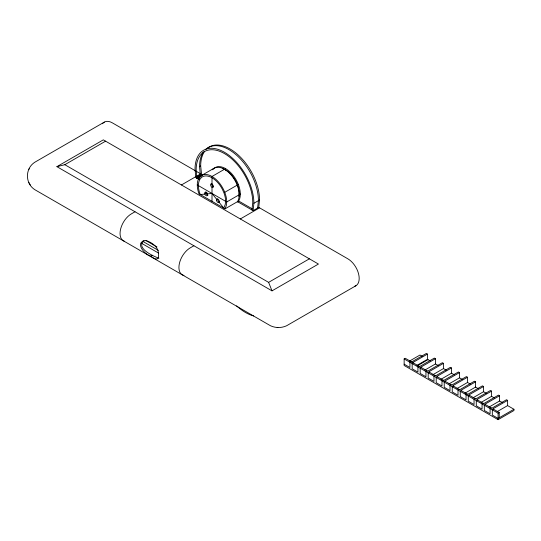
<?xml version="1.0" encoding="UTF-8"?>
<svg xmlns="http://www.w3.org/2000/svg" width="541" height="541" viewBox="0 0 541 541"><rect width="100%" height="100%" fill="white"/><g stroke="black" fill="none" stroke-linecap="round" stroke-linejoin="round"><path stroke-width="0.81" d="M199.156 179.511L195.835 177.59L195.024 169.279A41.63 24.034 60 0 1 224.461 152.278A41.63 24.034 60 0 1 253.898 203.267L253.087 210.645L237.513 201.651L225.056 208.84L198.96 193.773L198.412 192.116A20.815 12.017 60 0 1 197.357 186.672L197.289 184.961A20.815 12.017 60 0 1 199.027 177.955L199.771 176.954A20.815 12.017 60 0 1 224.245 191.088L224.988 192.948A20.815 12.017 60 0 1 226.726 201.962L226.442 205.113L225.056 208.84M206.77 148.829A41.63 24.034 60 0 1 239.582 156.281A41.63 24.034 60 0 1 259.558 200.001L258.747 207.372L253.087 210.645M222.939 168.704A19.212 11.09 60 0 1 236.89 183.426L237.573 185.137A19.212 11.09 60 0 1 239.176 193.462L239.108 196.397A20.815 12.017 60 0 1 238.06 200.623L237.513 201.651M213.357 169.11A20.815 12.017 60 0 1 237.83 183.243L238.574 185.103A20.815 12.017 60 0 1 240.312 194.118L240.238 195.741A20.815 12.017 60 0 1 239.19 199.974L237.83 202.124M251.923 209.969L252.762 202.611A40.027 23.107 60 0 0 224.461 153.59A40.027 23.107 60 0 0 196.153 169.928L196.998 178.26M257.617 208.028L258.422 200.65A41.63 24.034 60 0 0 238.453 156.931A41.63 24.034 60 0 0 205.634 149.485M104.372 122.077L35.057 162.09C24.9 168.251 24.927 183.663 35.057 189.823L270.547 325.783C275.545 328.103 281.557 328.103 286.561 325.783L355.87 285.77M28.896 169.353L29.214 168.758M143.98 240.515C135.027 248.4 154.577 256.725 158.912 258.199M56.9 166.662L103.317 139.862L318.433 264.055L272.015 290.855L56.9 166.662L64.825 164.701L105.583 141.167M200.366 174.973L199.555 166.662L200.684 166.006A41.63 24.034 60 0 1 204.626 151.291M135.02 211.761L131.368 213.871A16.014 9.244 -60 0 0 120.65 228.931A16.014 9.244 -60 0 0 124.477 241.293M181.438 184.961L200.684 173.85L112.372 122.868A16.014 9.244 60 0 0 103.865 122.408M196.484 177.218L201.495 174.317L202.659 174.993L198.128 177.604L198.432 179.091M197.005 177.286L198.419 176.467L199.514 177.096L196.802 178.665M199.555 175.811L200.684 175.162L201.779 175.791L200.65 176.447L199.555 175.811L199.555 177.117M201.597 175.433L214.053 168.244M199.271 177.624L200.657 176.826M212.004 176.467L224.461 169.279M205.58 193.604L206.966 192.806M224.738 192.325L237.195 185.137M151 256.136C154.469 259.653 159.629 260.654 158.472 254.777C158.932 247.345 152.548 242.713 146.036 240.535C133.762 241.699 144.704 255.021 151 256.136L152.488 255.278M253.898 203.267L259.558 200.001M193.894 245.756L190.243 247.859A16.014 9.244 -60 0 0 179.409 263.393A16.014 9.244 -60 0 0 183.954 275.437M240.312 218.956L259.558 207.845M64.825 164.701L268.613 282.361L309.371 258.828M497.098 411.674L507.607 405.601L513.95 409.26L513.95 410.524L498.099 419.674L404.147 365.479L404.147 358.94L405.277 358.284L419.633 366.575L434.355 358.081L435.464 358.717L435.464 363.951L424.949 370.017M409.483 361.09L419.999 355.018L422.163 356.269M411.052 361.618L409.922 362.274L409.922 367.501L404.147 364.167M411.62 361.949L426.335 353.449L427.444 354.091L427.444 359.319L416.935 365.391M412.729 362.585L427.444 354.091M413.297 362.916L412.161 363.566L412.161 368.8L417.936 372.134L417.936 366.899L419.065 366.25M417.496 365.716L428.012 359.65M435.464 358.717L420.742 367.217L427.654 371.2L442.369 362.707L443.478 363.349L443.478 368.577L432.969 374.649M421.311 367.542L420.181 368.198L420.181 373.425L425.95 376.759L425.95 371.532L427.086 370.876M443.478 363.349L428.763 371.843L435.667 375.833L450.382 367.332L451.498 367.975L451.498 373.202L440.983 379.275M429.324 372.174L428.195 372.823L428.195 378.058L433.97 381.385L433.97 376.157L435.099 375.508M451.498 367.975L436.776 376.475L443.681 380.458L458.403 371.965L459.512 372.6L459.512 377.834L448.996 383.9M437.344 376.8L436.208 377.456L436.208 382.683L441.983 386.017L441.983 380.79L443.12 380.134M459.512 372.6L444.797 381.101L451.701 385.091L466.416 376.59L467.525 377.233L467.525 382.46L457.017 388.533M445.358 381.425L444.229 382.081L444.229 387.309L450.004 390.643L450.004 385.415L451.133 384.759M467.525 377.233L452.81 385.726L459.715 389.716L474.437 381.216L475.546 381.858L475.546 387.092L465.03 393.158M453.378 386.058L452.242 386.707L452.242 391.941L458.017 395.275L458.017 390.041L459.147 389.392M475.546 381.858L460.824 390.359L467.735 394.342L482.45 385.848L483.559 386.49L483.559 391.718L473.05 397.784M461.392 390.683L460.263 391.339L460.263 396.567L466.031 399.9L466.031 394.673L467.167 394.017M483.559 386.49L468.844 394.984L475.749 398.974L490.464 390.474L491.58 391.116L491.58 396.343L481.064 402.416M469.405 395.315L468.276 395.965L468.276 401.192L474.051 404.526L474.051 399.299L475.181 398.649M491.58 391.116L476.858 399.616L483.762 403.6L498.484 395.106L499.593 395.742L499.593 400.976L489.078 407.042M477.426 399.941L476.29 400.597L476.29 405.824L482.065 409.158L482.065 403.931L483.201 403.275M499.593 395.742L484.878 404.242L491.783 408.232L506.498 399.731L507.607 400.374L507.607 405.601M485.439 404.567L484.31 405.223L484.31 410.45L490.085 413.784L490.085 408.556L491.214 407.9M507.607 400.374L492.892 408.868L499.235 412.533L499.235 417.76M493.46 409.199L492.324 409.848L492.324 415.082L498.099 418.416L513.95 409.26M404.147 358.94L498.099 413.182L499.235 412.533M237.343 184.569L238.324 184.481M204.897 194.097L200.258 194.523L200.021 193.942A19.212 11.09 60 0 1 198.486 187.193L198.486 184.116A19.212 11.09 60 0 1 200.021 179.152L201.502 177.448A19.212 11.09 60 0 1 222.507 189.573L223.988 192.981A19.212 11.09 60 0 1 225.529 199.73L225.333 204.214L223.758 208.089L219.112 202.307M207.352 193.881L207.122 193.407A2.002 1.156 60 0 0 204.796 192.664A2.002 1.156 60 0 0 206.249 195.686A2.002 1.156 60 0 0 207.352 193.881L212.004 193.462L216.664 199.257M277.188 327.488L277.864 327.508M239.176 193.462L240.312 194.118M258.747 207.372L347.87 258.828A16.014 9.244 60 0 1 358.588 273.888A16.014 9.244 60 0 1 354.761 286.25M198.128 177.604L199.568 178.435M238.642 200.995L252.336 208.9M197.289 184.961L226.726 201.962L239.176 194.767A20.815 12.017 60 0 0 237.438 185.752L236.701 183.893A20.815 12.017 60 0 0 212.221 169.766M427.444 359.319L430.136 360.874M435.464 363.951L438.196 365.527M443.478 368.577L446.21 370.152M451.498 373.202L454.224 374.785M459.512 377.834L462.244 379.41M467.525 382.46L470.257 384.036M475.546 387.092L478.278 388.668M483.559 391.718L486.291 393.293M491.58 396.343L494.312 397.926M499.593 400.976L502.325 402.551M146.077 240.664L156.978 246.96M142.357 241.13L158.344 250.361M141.228 243.092L158.669 253.161M212.004 183.981L213.235 185.509L213.37 186.828A2.002 1.156 60 0 1 211.761 187.085A2.002 1.156 60 0 1 210.598 184.664A2.002 1.156 60 0 1 212.004 183.981L212.004 177.773M30.255 184.927L28.896 182.56M268.613 282.361L272.015 290.855M211.998 184.271L212.613 186.138M201.685 175.385L200.684 166.006M498.099 413.182L498.099 419.674M225.59 168.623L225.59 169.928M212.004 187.254L212.004 201.306M102.574 123.74A16.014 9.244 60 0 1 103.392 122.793M199.555 166.662A41.63 24.034 60 0 1 203.497 151.947M239.115 194.963A19.212 11.09 60 0 1 238.919 196.369M207.96 195.159A2.002 1.156 60 0 1 206.256 193.915A2.002 1.156 60 0 1 206.033 191.812M219.389 201.915A2.002 1.156 60 0 1 217.658 198.912M213.506 186.753A2.002 1.156 60 0 1 211.774 183.751M253.661 315.93A43.233 24.96 60 0 1 236.633 305.861M216.474 199.96A2.002 1.156 60 0 0 218.598 202.605A2.002 1.156 60 0 0 218.598 199.771A2.002 1.156 60 0 0 216.474 199.96"/></g></svg>
